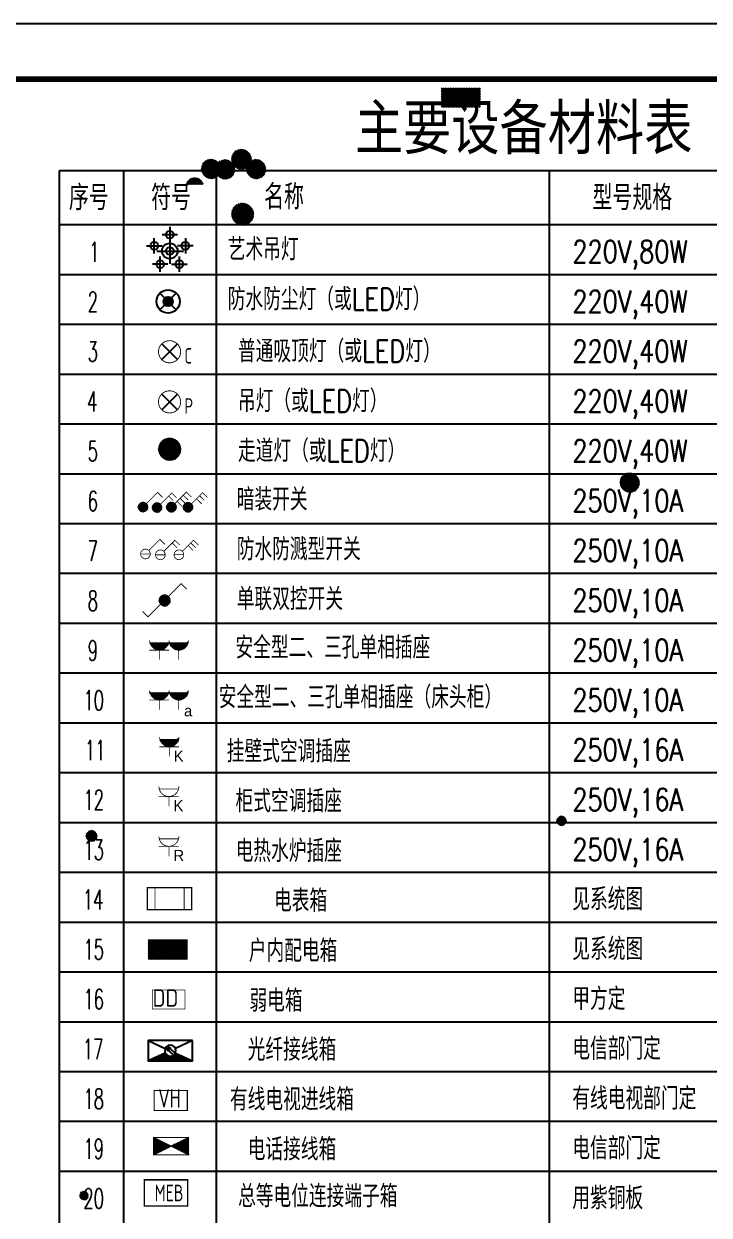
# Model space of a CAD drawing. Extents: x -137808 to 103746506, y -332957 to -111547.
# Drawn here: x -31645 to -19266, y -171388 to -149866 of the extents above; entities that cross this region are included whole.
import ezdxf
from ezdxf.enums import TextEntityAlignment as Align

# ---------------------------------------------------------------- set-up
doc = ezdxf.new("R2010")
doc.units = 0
doc.header["$LTSCALE"] = 25
doc.header["$MEASUREMENT"] = 0
doc.layers.get('0').update_dxf_attribs({"linetype": 'CONTINUOUS'})
for name, color, linetype in [('AXIS', 3, 'CONTINUOUS'), ('EQUIP-照明', 3, 'CONTINUOUS'), ('PUB_TEXT', 3, 'CONTINUOUS'), ('PUB_TITLE', 4, 'CONTINUOUS'), ('电-弱电平面-设备', 3, 'CONTINUOUS'), ('设备-插座', 3, 'CONTINUOUS'), ('设备-照明', 3, 'CONTINUOUS'), ('设备-电视', 3, 'CONTINUOUS'), ('设备-箱柜', 3, 'CONTINUOUS')]:
    doc.layers.add(name, color=color, linetype=linetype)
doc.styles.add('-黑体', font='', dxfattribs={"width": 0.8})
doc.styles.add('_COMPLEX', font='COMPLEX', dxfattribs={"width": 0.6})
doc.styles.add('_HZTXT', font='txt.shx', dxfattribs={"width": 0.8, "bigfont": 'hztxt.shx'})
doc.styles.add('IDQSTYLE', font='txt.shx', dxfattribs={"width": 0.7, "bigfont": 'hztxt.shx'})
doc.styles.get("Standard").update_dxf_attribs({"font": 'GBENOR', "bigfont": 'GBCBIG'})
doc.styles.add('tm', font='TXT', dxfattribs={"width": 0.8, "bigfont": 'HZTXT'})
doc.styles.add('样式 1', font='')
doc.styles.get('-黑体').set_extended_font_data('SimHei')
doc.styles.get('样式 1').set_extended_font_data('LiSu')

# ---------------------------------------------------------------- blocks, each defined once
blk = doc.blocks.new('A$C222C53E7')
at = {"color": 3}
for p, q in [((200, 481), (400, 481)), ((300, 581), (300, 381)), ((300, 562), (300, 106)), ((0, 336), (200, 336)), ((100, 236), (100, 436)), ((601, 336), (401, 336)), ((501, 436), (501, 236)), ((131, 270), (478, 270)), ((176, 0), (177, 200)), ((424, 0), (424, 200)), ((277, 100), (77, 100)), ((324, 100), (524, 100))]:
    blk.add_line(p, q, dxfattribs=at)
for centre, radius in [((300, 481), 50), ((100, 336), 50), ((300, 270), 100), ((300, 270), 50), ((501, 336), 50), ((177, 100), 50), ((424, 100), 50)]:
    blk.add_circle(centre, radius, dxfattribs=at)
blk = doc.blocks.new('HC002019114667')
at = {"color": 0, "const_width": 0.0881}
blk.add_lwpolyline([(-1.84, 2.13), (1.84, 2.13), (1.84, 0), (-1.84, 0)], close=True, dxfattribs=at)
at = {"color": 0, "insert": (1.1, 2.23), "char_height": 1.981, "width": 7.4273, "attachment_point": 3, "rotation": 359.9994}
blk.add_mtext('DD', dxfattribs=at)
at = {"color": 0, "width": 0.7}
blk.add_attdef('PSFHATT', (1.89, -3.04), '', height=0.011, dxfattribs=at)
blk = doc.blocks.new('HC000132')
at = {"color": 0, "linetype": 'Continuous'}
for p, q in [((-4.91, 4.35), (-4.89, 4.38)), ((-4.85, 4.13), (-4.6, 4.38)), ((-4.76, 3.94), (-4.32, 4.38)), ((-4.66, 3.75), (-4.04, 4.38)), ((-4.55, 3.58), (-3.75, 4.38)), ((-4.43, 3.41), (-3.47, 4.38)), ((-4.3, 3.27), (-3.19, 4.38)), ((-4.16, 3.13), (-2.91, 4.38)), ((-4, 3), (-2.62, 4.38)), ((-3.83, 2.88), (-2.34, 4.38)), ((-3.65, 2.78), (-2.06, 4.38)), ((-3.46, 2.69), (-1.77, 4.38)), ((-3.25, 2.62), (-1.49, 4.38)), ((-3.03, 2.56), (-1.21, 4.38)), ((-2.79, 2.52), (-0.93, 4.38)), ((-2.52, 2.5), (-0.64, 4.38)), ((-2.22, 2.52), (-0.36, 4.38)), ((-1.87, 2.58), (-0.08, 4.37)), ((-1.43, 2.74), (-0.24, 3.93)), ((0.11, 4.28), (0.2, 4.38)), ((0.18, 4.07), (0.48, 4.38)), ((0.27, 3.88), (0.76, 4.38)), ((0.37, 3.7), (1.05, 4.38)), ((0.48, 3.53), (1.33, 4.38)), ((0.61, 3.37), (1.61, 4.38)), ((0.74, 3.22), (1.9, 4.38)), ((0.89, 3.09), (2.18, 4.38)), ((1.05, 2.96), (2.46, 4.38)), ((1.22, 2.85), (2.74, 4.38)), ((1.4, 2.75), (3.03, 4.38)), ((1.6, 2.67), (3.31, 4.38)), ((1.81, 2.6), (3.59, 4.38)), ((2.04, 2.54), (3.88, 4.38)), ((2.29, 2.51), (4.16, 4.38)), ((2.57, 2.5), (4.44, 4.38)), ((2.88, 2.53), (4.97, 4.62)), ((3.24, 2.61), (4.89, 4.26)), ((3.75, 2.83), (4.67, 3.75))]:
    blk.add_line(p, q, dxfattribs=at)
at = {"color": 0, "linetype": 'Continuous', "const_width": 0.2}
for points in [[(-5, 5, 0.198912), (-4.27, 3.23, 0.198912), (-2.5, 2.5, 0.198912), (-0.73, 3.23, 0.198912), (0, 5)], [(0, 5, 0.198912), (0.73, 3.23, 0.198912), (2.5, 2.5, 0.198912), (4.27, 3.23, 0.198912), (5, 5)]]:
    blk.add_lwpolyline(points, format="xyb", dxfattribs=at)
for points in [[(-4.92, 4.38), (-0.08, 4.38)], [(0.08, 4.38), (4.92, 4.38)], [(-5.05, 2.48), (-0.02, 2.48)], [(-2.5, 2.5), (-2.5, 0)], [(2.5, 2.5), (2.5, 0)]]:
    blk.add_lwpolyline(points, dxfattribs=at)
at = {"color": 0, "style": 'IDQSTYLE', "width": 0.7}
blk.add_attdef('PSFHATT', (7, 0), '', height=2.5, dxfattribs=at)
blk = doc.blocks.new('*X')
at = {"color": 0, "linetype": 'Continuous'}
for p, q in [((192.59, 446.72), (193.93, 448.06)), ((192.59, 446.72), (193.87, 448.01)), ((192.65, 447.21), (193.44, 448)), ((192.65, 446.36), (194.23, 447.94)), ((192.67, 446.38), (194.27, 447.98)), ((192.69, 447.24), (193.35, 447.91)), ((192.79, 446.07), (194.52, 447.8)), ((192.81, 446.1), (194.55, 447.84)), ((192.98, 445.84), (194.75, 447.61)), ((193.01, 445.87), (194.78, 447.64)), ((193.23, 445.66), (194.93, 447.37)), ((193.27, 445.7), (194.95, 447.39)), ((193.53, 445.54), (195.05, 447.06)), ((193.58, 445.59), (195.06, 447.07)), ((193.92, 445.51), (195.08, 446.67)), ((193.98, 445.57), (195.08, 446.67)), ((194.61, 445.77), (194.82, 445.99)), ((163.77, 434.88), (163.89, 435)), ((163.77, 434.45), (164.18, 434.86)), ((163.77, 434.03), (164.46, 434.72)), ((163.77, 433.6), (164.74, 434.57)), ((163.77, 433.18), (165.02, 434.43)), ((163.77, 432.76), (165.31, 434.29)), ((163.77, 432.33), (165.59, 434.15)), ((163.77, 431.91), (165.87, 434.01)), ((163.77, 431.48), (166.16, 433.87)), ((163.77, 431.06), (166.44, 433.73)), ((163.77, 430.63), (166.72, 433.58)), ((163.77, 430.21), (167, 433.44)), ((164.32, 430.33), (167.29, 433.3)), ((165.17, 430.76), (167.57, 433.16)), ((169.27, 432.31), (170.26, 433.3)), ((169.55, 432.17), (171.11, 433.73)), ((169.83, 432.03), (171.96, 434.15)), ((170.12, 431.89), (172.8, 434.58)), ((170.4, 431.75), (173.65, 435)), ((170.68, 431.6), (173.77, 434.69)), ((170.96, 431.46), (173.77, 434.27)), ((171.25, 431.32), (173.77, 433.85)), ((171.53, 431.18), (173.77, 433.42)), ((166.02, 431.18), (167.85, 433.02)), ((166.86, 431.61), (168.14, 432.88)), ((167.71, 432.03), (168.42, 432.74)), ((168.56, 432.45), (168.7, 432.59)), ((168.98, 432.45), (169.41, 432.88)), ((171.81, 431.04), (173.77, 433)), ((172.1, 430.9), (173.77, 432.57)), ((172.38, 430.76), (173.77, 432.15)), ((172.66, 430.61), (173.77, 431.72)), ((172.94, 430.47), (173.77, 431.3)), ((173.23, 430.33), (173.77, 430.88)), ((173.51, 430.19), (173.77, 430.45)), ((232.27, 320.09), (237.18, 325)), ((232.27, 320.51), (236.75, 325)), ((232.27, 320.94), (236.33, 325)), ((232.27, 321.36), (235.9, 325)), ((232.27, 321.79), (235.48, 325)), ((232.27, 322.21), (235.06, 325)), ((232.27, 322.63), (234.63, 325)), ((232.27, 323.06), (234.21, 325)), ((232.27, 323.48), (233.78, 325)), ((232.27, 323.91), (233.36, 325)), ((232.27, 324.33), (232.93, 325)), ((232.27, 324.76), (232.51, 325)), ((232.6, 320), (237.6, 325)), ((233.02, 320), (238.02, 325)), ((233.45, 320), (238.45, 325)), ((233.87, 320), (238.87, 325)), ((234.3, 320), (239.3, 325)), ((234.72, 320), (239.72, 325)), ((235.15, 320), (240.15, 325)), ((235.57, 320), (240.57, 325)), ((235.99, 320), (240.99, 325)), ((236.42, 320), (241.42, 325)), ((236.84, 320), (241.84, 325)), ((237.27, 320), (242.27, 325)), ((237.69, 320), (242.27, 324.57)), ((238.12, 320), (242.27, 324.15)), ((238.54, 320), (242.27, 323.72)), ((238.96, 320), (242.27, 323.3)), ((239.39, 320), (242.27, 322.88)), ((239.81, 320), (242.27, 322.45)), ((240.24, 320), (242.27, 322.03)), ((240.66, 320), (242.27, 321.6)), ((241.09, 320), (242.27, 321.18)), ((241.51, 320), (242.27, 320.75)), ((241.93, 320), (242.27, 320.33)), ((278.36, 223.2), (280.79, 225.63)), ((278.36, 222.93), (281.06, 225.62)), ((278.39, 223.51), (280.47, 225.6)), ((278.4, 222.68), (281.31, 225.59)), ((278.45, 222.45), (279.79, 223.79)), ((278.47, 223.88), (280.11, 225.52)), ((278.52, 222.24), (279.62, 223.34)), ((278.69, 224.39), (279.6, 225.29)), ((279.61, 223.04), (280.95, 224.38)), ((279.62, 223.34), (280.65, 224.37)), ((279.65, 222.8), (281.19, 224.34)), ((279.73, 222.59), (281.39, 224.26)), ((279.79, 223.79), (280.2, 224.2)), ((279.83, 222.42), (281.57, 224.16)), ((279.94, 223.09), (280.9, 224.05)), ((279.96, 222.26), (281.73, 224.03)), ((279.99, 222.85), (281.14, 224)), ((279.99, 223.42), (280.57, 224)), ((280.07, 222.66), (281.33, 223.91)), ((280.11, 222.13), (281.86, 223.88)), ((280.2, 224.2), (281.54, 225.54)), ((280.2, 222.5), (281.49, 223.79)), ((280.29, 222.02), (281.97, 223.7)), ((280.35, 222.37), (281.62, 223.64)), ((280.36, 220.68), (283.31, 223.63)), ((280.49, 221.94), (282.05, 223.5)), ((280.54, 222.27), (281.71, 223.45)), ((280.61, 220.65), (283.34, 223.38)), ((280.65, 224.37), (281.75, 225.47)), ((280.95, 224.38), (281.95, 225.38)), ((281.19, 224.34), (282.13, 225.28)), ((281.39, 224.26), (282.3, 225.17)), ((281.57, 224.16), (282.46, 225.05)), ((281.73, 224.03), (282.61, 224.91)), ((281.86, 223.88), (282.75, 224.77)), ((281.97, 223.7), (282.87, 224.61)), ((281.98, 222.58), (283.25, 223.85)), ((282.05, 223.5), (282.99, 224.44)), ((282.1, 223.27), (283.09, 224.26)), ((282.1, 222.98), (283.18, 224.06)), ((278.61, 222.04), (279.61, 223.04)), ((278.71, 221.86), (279.65, 222.8)), ((278.82, 221.68), (279.73, 222.59)), ((278.94, 221.52), (279.83, 222.42)), ((279.08, 221.38), (279.96, 222.26)), ((279.22, 221.24), (280.11, 222.13)), ((279.38, 221.11), (280.29, 222.02)), ((279.55, 221), (280.49, 221.94)), ((279.73, 220.9), (280.72, 221.89)), ((279.93, 220.81), (281.01, 221.89)), ((280.14, 220.74), (281.41, 222.01)), ((280.72, 221.89), (282.1, 223.27)), ((280.77, 222.22), (281.77, 223.22)), ((280.88, 220.63), (283.36, 223.11)), ((281.01, 221.89), (282.1, 222.98)), ((281.08, 222.24), (281.74, 222.91)), ((281.18, 220.65), (283.33, 222.81)), ((281.41, 222.01), (281.98, 222.58)), ((281.54, 220.73), (283.26, 222.45)), ((282.01, 220.91), (283.07, 221.98)), ((159.6, 156.77), (159.62, 156.79)), ((159.66, 156.55), (159.91, 156.79)), ((159.75, 156.35), (160.19, 156.79)), ((159.84, 156.17), (160.47, 156.79)), ((159.95, 155.99), (160.75, 156.79)), ((160.08, 155.83), (161.04, 156.79)), ((160.21, 155.68), (161.32, 156.79)), ((160.35, 155.55), (161.6, 156.79)), ((160.51, 155.42), (161.89, 156.79)), ((160.68, 155.3), (162.17, 156.79)), ((160.86, 155.2), (162.45, 156.79)), ((161.05, 155.11), (162.73, 156.79)), ((161.26, 155.03), (163.02, 156.79)), ((161.48, 154.98), (163.3, 156.79)), ((161.72, 154.93), (163.58, 156.79)), ((161.99, 154.92), (163.87, 156.79)), ((162.29, 154.93), (164.49, 157.14)), ((162.63, 155), (164.43, 156.79)), ((163.08, 155.16), (164.27, 156.35)), ((262, 135.85), (263.24, 137.09)), ((262, 135.85), (263.24, 137.09)), ((262, 135.85), (263.24, 137.09)), ((262, 135.85), (263.24, 137.09)), ((262.02, 135.59), (263.5, 137.07)), ((262.02, 135.59), (263.5, 137.07)), ((262.02, 135.59), (263.5, 137.07)), ((262.02, 135.59), (263.5, 137.07)), ((262.05, 136.18), (262.91, 137.04)), ((262.05, 136.18), (262.91, 137.04)), ((262.05, 136.18), (262.91, 137.04)), ((262.05, 136.18), (262.91, 137.04)), ((262.09, 135.37), (263.71, 137)), ((262.09, 135.37), (263.71, 137)), ((262.09, 135.37), (263.71, 137)), ((262.09, 135.37), (263.71, 137)), ((262.18, 135.19), (263.9, 136.91)), ((262.18, 135.19), (263.9, 136.91)), ((262.18, 135.19), (263.9, 136.91)), ((262.18, 135.19), (263.9, 136.91)), ((262.3, 135.02), (264.07, 136.79)), ((262.3, 135.02), (264.07, 136.79)), ((262.3, 135.02), (264.07, 136.79)), ((262.3, 135.02), (264.07, 136.79)), ((262.44, 134.88), (264.21, 136.64)), ((262.44, 134.88), (264.21, 136.64)), ((262.44, 134.88), (264.21, 136.64)), ((262.44, 134.88), (264.21, 136.64)), ((262.61, 134.77), (264.32, 136.48)), ((262.61, 134.77), (264.32, 136.48)), ((262.61, 134.77), (264.32, 136.48)), ((262.61, 134.77), (264.32, 136.48)), ((262.8, 134.67), (264.42, 136.29)), ((262.8, 134.67), (264.42, 136.29)), ((262.8, 134.67), (264.42, 136.29)), ((262.8, 134.67), (264.42, 136.29)), ((263.02, 134.61), (264.48, 136.07)), ((263.02, 134.61), (264.48, 136.07)), ((263.02, 134.61), (264.48, 136.07)), ((263.02, 134.61), (264.48, 136.07)), ((263.28, 134.59), (264.5, 135.8)), ((263.28, 134.59), (264.5, 135.8)), ((263.28, 134.59), (264.5, 135.8)), ((263.28, 134.59), (264.5, 135.8)), ((263.62, 134.65), (264.44, 135.46)), ((263.62, 134.65), (264.44, 135.46)), ((263.62, 134.65), (264.44, 135.46)), ((263.62, 134.65), (264.44, 135.46))]:
    blk.add_line(p, q, dxfattribs=at)
blk = doc.blocks.new('HC000799')
at = {"color": 0, "linetype": 'Continuous', "const_width": 0.2}
for points in [[(0.88, 2.13), (3.75, 5), (5, 3.75)], [(-0.88, 0.37), (-3.75, -2.5), (-5, -1.25)]]:
    blk.add_lwpolyline(points, dxfattribs=at)
blk.add_lwpolyline([(0.88, 0.37, 0.198912), (1.25, 1.25, 0.198912), (0.88, 2.13, 0.198912), (0, 2.5, 0.198912), (-0.88, 2.13, 0.198912), (-1.25, 1.25, 0.198912), (-0.88, 0.37, 0.198912), (0, 0, 0.198912)], format="xyb", close=True, dxfattribs=at)
at = {"color": 0, "linetype": 'Continuous'}
blk.add_blockref('*X', (-263.19, -134.66), dxfattribs=at)
at = {"color": 0, "style": 'IDQSTYLE', "width": 0.7}
blk.add_attdef('PSFHATT', (7, -2.5), '', height=2.5, dxfattribs=at)
blk = doc.blocks.new('HC000057')
at = {"color": 0, "linetype": 'Continuous', "const_width": 0.2}
blk.add_lwpolyline([(1.77, -1.77, 0.198912), (2.5, 0, 0.198912), (1.77, 1.77, 0.198912), (0, 2.5, 0.198912), (-1.77, 1.77, 0.198912), (-2.5, 0, 0.198912), (-1.77, -1.77, 0.198912), (0, -2.5, 0.198912)], format="xyb", close=True, dxfattribs=at)
at = {"color": 0, "linetype": 'Continuous'}
for start, end in [(135, 180), (180, 225), (90, 135), (45, 90), (0, 45), (315, 0), (225, 270), (270, 315)]:
    blk.add_arc((0, 0), 1.25, start, end, dxfattribs=at)
blk.add_blockref('*X', (-280.86, -223.13), dxfattribs=at)
at = {"color": 0, "style": 'IDQSTYLE', "width": 0.7}
blk.add_attdef('PSFHATT', (4.5, -2.5), '', height=2.5, dxfattribs=at)
blk = doc.blocks.new('HC000001')
at = {"color": 0, "linetype": 'Continuous'}
for p, q in [((1.77, 1.77), (-1.77, -1.77)), ((-1.77, 1.77), (1.77, -1.77))]:
    blk.add_line(p, q, dxfattribs=at)
at = {"color": 0, "linetype": 'Continuous', "const_width": 0.2}
blk.add_lwpolyline([(1.77, -1.77, 0.198912), (2.5, 0, 0.198912), (1.77, 1.77, 0.198912), (0, 2.5, 0.198912), (-1.77, 1.77, 0.198912), (-2.5, 0, 0.198912), (-1.77, -1.77, 0.198912), (0, -2.5, 0.198912)], format="xyb", close=True, dxfattribs=at)
at = {"color": 0, "style": 'IDQSTYLE', "width": 0.7}
for tag, p in [('PSFHATT', (-5.49, 3.24)), ('C', (3.36, -2.66))]:
    blk.add_attdef(tag, p, '', height=2.5, dxfattribs=at)
blk = doc.blocks.new('HC000441')
at = {"color": 0, "linetype": 'Continuous', "const_width": 0.3}
blk.add_lwpolyline([(5, 2.5), (-5, 2.5), (-5, -2.5), (5, -2.5)], close=True, dxfattribs=at)
at = {"color": 0, "linetype": 'Continuous', "const_width": 0.2}
for points in [[(-3.3, 2.5), (-3.3, -2.51)], [(3.3, 2.5), (3.3, -2.51)]]:
    blk.add_lwpolyline(points, dxfattribs=at)
at = {"color": 0, "style": 'IDQSTYLE', "width": 0.7}
blk.add_attdef('PSFHATT', (7, -2.51), '', height=2.5, dxfattribs=at)
blk = doc.blocks.new('GERGHTG')
at = {"color": 3, "linetype": 'Continuous', "const_width": 18}
blk.add_lwpolyline([(254959, -88390, 0.198912), (255025, -88550, 0.198912), (255184, -88615, 0.198912), (255343, -88550, 0.198912), (255409, -88390)], format="xyb", dxfattribs=at)
for points in [[(254966, -88447), (255402, -88447)], [(254954, -88618), (255407, -88618)], [(255184, -88615), (255184, -88840)]]:
    blk.add_lwpolyline(points, dxfattribs=at)
blk = doc.blocks.new('HC001116')
at = {"color": 0, "linetype": 'Continuous', "const_width": 0.2}
blk.add_lwpolyline([(-3.12, 1.88), (3.12, 1.88), (3.12, -1.88), (-3.12, -1.88)], close=True, dxfattribs=at)
at = {"color": 0, "style": 'IDQSTYLE', "width": 0.7}
for tag, p in [('VH', (-1.62, -1.19)), ('PSFHATT', (5.12, -1.88))]:
    blk.add_attdef(tag, p, '', height=2.37, dxfattribs=at)
blk = doc.blocks.new('qw')
h = blk.add_hatch()
h.set_pattern_fill('ANSI31', color=256, scale=200, angle=180, style=0)
h.set_pattern_definition([(225, (658306.578, 30539.92), (17.6776695, -17.6776695), [])])
h.paths.add_polyline_path([(697042, 113441, -0.641902), (697242, 113441), (697577, 113594), (696707, 113594)])
for p, q in [((697042, 113441), (696707, 113594)), ((697242, 113441), (697577, 113594)), ((696707, 113196), (697042, 113349)), ((697194, 113465, -2), (697056, 113344, -2)), ((697056, 113344, -2), (697101, 113400, -2)), ((697056, 113344, -2), (697117, 113381, -2)), ((697228, 113434, -2), (697090, 113313, -2)), ((697090, 113313, -2), (697135, 113369, -2)), ((697090, 113313, -2), (697151, 113350, -2)), ((697117, 113381, -2), (697101, 113400, -2)), ((697151, 113350, -2), (697135, 113369, -2)), ((697577, 113196), (697242, 113349))]:
    blk.add_line(p, q)
blk.add_lwpolyline([(697577, 113196), (696707, 113196), (696707, 113594), (697577, 113594)], close=True)
blk.add_circle((697142, 113395), 110)
blk = doc.blocks.new('HC000949')
at = {"color": 0, "linetype": 'Continuous', "const_width": 0.2}
blk.add_lwpolyline([(-2.9, 1.45), (3.35, 1.45), (3.35, -1.67), (-2.9, -1.67)], close=True, dxfattribs=at)
for points in [[(-2.9, 1.45), (0.22, -0.11), (-2.9, -1.67)], [(0.22, -0.11), (3.35, 1.45)], [(3.35, -1.67), (0.22, -0.11)]]:
    blk.add_lwpolyline(points, dxfattribs=at)
at = {"color": 0, "linetype": 'Continuous', "xscale": 0.625, "yscale": 0.625, "zscale": 0.625}
blk.add_blockref('*X', (-105.26, -270.46), dxfattribs=at)
blk.add_blockref('*X', (-105.26, -270.46), dxfattribs=at)
at = {"color": 0, "style": 'IDQSTYLE', "width": 0.7}
blk.add_attdef('PSFHATT', (5.35, -1.67), '', height=2.5, dxfattribs=at)
blk = doc.blocks.new('HC000134')
at = {"color": 0, "linetype": 'Continuous', "const_width": 0.2}
blk.add_lwpolyline([(-2.5, 5, 0.198912), (-1.77, 3.23, 0.198912), (0, 2.5, 0.198912), (1.77, 3.23, 0.198912), (2.5, 5)], format="xyb", dxfattribs=at)
for points in [[(-2.42, 4.38), (2.42, 4.38)], [(-2.55, 2.48), (2.48, 2.48)], [(0, 2.5), (0, 0)]]:
    blk.add_lwpolyline(points, dxfattribs=at)
at = {"color": 0, "linetype": 'Continuous'}
blk.add_blockref('*X', (-162.01, -152.42), dxfattribs=at)
at = {"color": 0, "style": 'IDQSTYLE', "width": 0.7}
blk.add_attdef('PSFHATT', (4.5, 0), '', height=2.5, dxfattribs=at)
blk = doc.blocks.new('HC000429')
at = {"color": 0, "linetype": 'Continuous', "const_width": 0.3}
blk.add_lwpolyline([(5, 2.5), (-5, 2.5), (-5, -2.5), (5, -2.5)], close=True, dxfattribs=at)
at = {"color": 0, "linetype": 'Continuous'}
blk.add_blockref('*X', (-237.27, -322.5), dxfattribs=at)
at = {"color": 0, "style": 'IDQSTYLE', "width": 0.7}
blk.add_attdef('PSFHATT', (7, -2.5), '', height=2.5, dxfattribs=at)
blk = doc.blocks.new('HC000108')
at = {"color": 0, "linetype": 'Continuous', "const_width": 0.2}
for points in [[(0.88, 2.13), (3.75, 5), (5, 3.75)], [(3.05, 4.29), (4.35, 3.04)], [(-1.25, 1.25), (1.15, 1.25)]]:
    blk.add_lwpolyline(points, dxfattribs=at)
blk.add_lwpolyline([(0.88, 0.37, 0.198912), (1.25, 1.25, 0.198912), (0.88, 2.13, 0.198912), (0, 2.5, 0.198912), (-0.88, 2.13, 0.198912), (-1.25, 1.25, 0.198912), (-0.88, 0.37, 0.198912), (0, 0, 0.198912)], format="xyb", close=True, dxfattribs=at)
at = {"color": 0, "style": 'IDQSTYLE', "width": 0.7}
blk.add_attdef('PSFHATT', (7, 0), '', height=2.5, dxfattribs=at)
blk = doc.blocks.new('HC000096')
at = {"color": 0, "linetype": 'Continuous', "const_width": 0.2}
for points in [[(0.88, 2.13), (3.75, 5), (5, 3.75)], [(-1.25, 1.25), (1.15, 1.25)]]:
    blk.add_lwpolyline(points, dxfattribs=at)
blk.add_lwpolyline([(0, 0, 0.198912), (0.88, 0.37, 0.198912), (1.25, 1.25, 0.198912), (0.88, 2.13, 0.198912), (0, 2.5, 0.198912), (-0.88, 2.13, 0.198912), (-1.25, 1.25, 0.198912), (-0.88, 0.37, 0.198912)], format="xyb", close=True, dxfattribs=at)
at = {"color": 0, "style": 'IDQSTYLE', "width": 0.7}
blk.add_attdef('PSFHATT', (7, 0), '', height=2.5, dxfattribs=at)
blk = doc.blocks.new('HC000111')
at = {"color": 0, "linetype": 'Continuous', "const_width": 0.2}
for points in [[(0.88, 2.13), (3.75, 5), (5, 3.75)], [(2.22, 3.39), (3.51, 2.13)], [(2.9, 4.28), (4.19, 3.02)]]:
    blk.add_lwpolyline(points, dxfattribs=at)
blk.add_lwpolyline([(0.88, 0.37, 0.198912), (1.25, 1.25, 0.198912), (0.88, 2.13, 0.198912), (0, 2.5, 0.198912), (-0.88, 2.13, 0.198912), (-1.25, 1.25, 0.198912), (-0.88, 0.37, 0.198912), (0, 0, 0.198912)], format="xyb", close=True, dxfattribs=at)
at = {"color": 0, "linetype": 'Continuous'}
blk.add_blockref('*X', (-263.25, -134.59), dxfattribs=at)
at = {"color": 0, "style": 'IDQSTYLE', "width": 0.7}
blk.add_attdef('PSFHATT', (7, 0), '', height=2.5, dxfattribs=at)
blk = doc.blocks.new('HC000107')
at = {"color": 0, "linetype": 'Continuous', "const_width": 0.2}
for points in [[(0.88, 2.13), (3.75, 5), (5, 3.75)], [(2.9, 4.28), (4.19, 3.02)]]:
    blk.add_lwpolyline(points, dxfattribs=at)
blk.add_lwpolyline([(0.88, 0.37, 0.198912), (1.25, 1.25, 0.198912), (0.88, 2.13, 0.198912), (0, 2.5, 0.198912), (-0.88, 2.13, 0.198912), (-1.25, 1.25, 0.198912), (-0.88, 0.37, 0.198912), (0, 0, 0.198912)], format="xyb", close=True, dxfattribs=at)
at = {"color": 0, "linetype": 'Continuous'}
blk.add_blockref('*X', (-263.25, -134.59), dxfattribs=at)
at = {"color": 0, "style": 'IDQSTYLE', "width": 0.7}
blk.add_attdef('PSFHATT', (7, 0), '', height=2.5, dxfattribs=at)
blk = doc.blocks.new('$equip$00001149')
for p, q in [((-0.354, 0.354), (0.354, -0.354)), ((0.354, 0.354), (-0.354, -0.354))]:
    blk.add_line(p, q)
for radius in [0.5, 0.2]:
    blk.add_circle((0, 0), radius)
for points in [[(-0.173, 0.1), (0.173, 0.1), (-0.2, 0), (0.2, 0)], [(-0.173, -0.1), (0.173, -0.1), (-0.2, 0), (0.2, 0)], [(-0.1, 0.173), (0.1, 0.173), (-0.173, 0.1), (0.173, 0.1)], [(0, 0.2), (0, 0.2), (-0.1, 0.173), (0.1, 0.173)], [(-0.1, -0.173), (0.1, -0.173), (-0.173, -0.1), (0.173, -0.1)], [(0, -0.2), (0, -0.2), (-0.1, -0.173), (0.1, -0.173)]]:
    blk.add_solid(points)
at = {"flags": 9}
blk.add_attdef('A', (0, 0), '', height=0.00002, dxfattribs=at)
blk = doc.blocks.new('gdh')
at = {"color": 3, "const_width": 20}
blk.add_lwpolyline([(-4332, 262723), (-4213, 262602)], dxfattribs=at)
at = {"layer": '设备-照明', "xscale": 100, "yscale": 100, "zscale": 100}
blk.add_blockref('HC000111', (-4473, 262457), dxfattribs=at)
blk = doc.blocks.new('HC000097')
at = {"color": 0, "linetype": 'Continuous', "const_width": 0.2}
blk.add_lwpolyline([(0.88, 2.13), (3.75, 5), (5, 3.75)], dxfattribs=at)
blk.add_lwpolyline([(0.88, 0.37, 0.198912), (1.25, 1.25, 0.198912), (0.88, 2.13, 0.198912), (0, 2.5, 0.198912), (-0.88, 2.13, 0.198912), (-1.25, 1.25, 0.198912), (-0.88, 0.37, 0.198912), (0, 0, 0.198912)], format="xyb", close=True, dxfattribs=at)
at = {"color": 0, "linetype": 'Continuous'}
blk.add_blockref('*X', (-263.25, -134.59), dxfattribs=at)
at = {"color": 0, "style": 'IDQSTYLE', "width": 0.7}
blk.add_attdef('PSFHATT', (7, 0), '', height=2.5, dxfattribs=at)
blk = doc.blocks.new('HC000112')
at = {"color": 0, "linetype": 'Continuous', "const_width": 0.2}
for points in [[(0.88, 2.13), (3.75, 5), (5, 3.75)], [(2.38, 3.63), (3.67, 2.37)], [(3.05, 4.29), (4.35, 3.04)], [(-1.25, 1.25), (1.15, 1.25)]]:
    blk.add_lwpolyline(points, dxfattribs=at)
blk.add_lwpolyline([(0, 0, 0.198912), (0.88, 0.37, 0.198912), (1.25, 1.25, 0.198912), (0.88, 2.13, 0.198912), (0, 2.5, 0.198912), (-0.88, 2.13, 0.198912), (-1.25, 1.25, 0.198912), (-0.88, 0.37, 0.198912)], format="xyb", close=True, dxfattribs=at)
at = {"color": 0, "style": 'IDQSTYLE', "width": 0.7}
blk.add_attdef('PSFHATT', (7, 0), '', height=2.5, dxfattribs=at)

msp = doc.modelspace()

# ---------------------------------------------------------------- linework, layer by layer
at = {"layer": 'PUB_TEXT', "color": 0}
for p, q in [((-31003, -179593), (-31003, -152514)), ((-31003, -152514), (-14070, -152514)), ((-29836, -179593), (-29836, -152514)), ((-28168, -179593), (-28168, -152514)), ((-22152, -179593), (-22152, -152514)), ((-31003, -153493), (-14070, -153493)), ((-31003, -154393), (-14070, -154393)), ((-31003, -155293), (-14070, -155293)), ((-31003, -156193), (-14070, -156193)), ((-31003, -157093), (-14070, -157093)), ((-31003, -157993), (-14070, -157993)), ((-31003, -158893), (-14070, -158893)), ((-31003, -159793), (-14070, -159793)), ((-31003, -160693), (-14070, -160693)), ((-31003, -161593), (-14070, -161593)), ((-31003, -162493), (-14070, -162493)), ((-31003, -163393), (-14070, -163393)), ((-31003, -164293), (-14070, -164293)), ((-31003, -165193), (-14070, -165193)), ((-31003, -166093), (-14070, -166093)), ((-31003, -166993), (-14070, -166993)), ((-31003, -167893), (-14070, -167893)), ((-31003, -168793), (-14070, -168793)), ((-31003, -169693), (-14070, -169693)), ((-31003, -170593), (-14070, -170593))]:
    msp.add_line(p, q, dxfattribs=at)
at = {"layer": 'PUB_TITLE'}
msp.add_lwpolyline([(-66646, -191866), (-7246, -191866), (-7246, -149866), (-66646, -149866)], close=True, dxfattribs=at)
msp.add_lwpolyline([(-66646, -191866), (-7246, -191866), (-7246, -149866), (-66646, -149866)], close=True, dxfattribs=at)
at = {"layer": 'PUB_TITLE', "const_width": 100}
msp.add_lwpolyline([(-64146, -190866), (-8246, -190866), (-8246, -150866), (-64146, -150866)], close=True, dxfattribs=at)
msp.add_lwpolyline([(-64146, -190866), (-8246, -190866), (-8246, -150866), (-64146, -150866)], close=True, dxfattribs=at)

# ---------------------------------------------------------------- block references
for name, p, xscale, yscale, zscale in [('gdh', (-25758, -347655), 0.72, 0.72, 0.72), ('GERGHTG', (-233172, -92932), 0.8, 0.8, 0.8), ('GERGHTG', (-233172, -93832), 0.8, 0.8, 0.8)]:
    msp.add_blockref(name, p, dxfattribs=dict(xscale=xscale, yscale=yscale, zscale=zscale))
at = {"color": 251, "xscale": 1.4, "yscale": 1.4, "zscale": 1.4}
msp.add_blockref('A$C222C53E7', (-29429, -154348), dxfattribs=at)
at = {"layer": 'AXIS', "xscale": -0.9216000001877546, "yscale": 0.9216000000201165, "zscale": 0.9216000000000002, "rotation": 179.9999999999998}
msp.add_blockref('qw', (-671485, -63912), dxfattribs=at)
at = {"layer": 'EQUIP-照明', "xscale": 420, "yscale": 420, "zscale": 420}
msp.add_blockref('$equip$00001149', (-29040, -154882), dxfattribs=at)
at = {"layer": '电-弱电平面-设备', "xscale": 100.8, "yscale": 100.8, "zscale": 100.8, "rotation": 180}
msp.add_blockref('HC000949', (-28962, -170153), dxfattribs=at)
at = {"layer": '设备-插座', "xscale": 70, "yscale": 70, "zscale": 70}
for name, p in [('HC000134', (-29017, -163101)), ('HC000132', (-29022, -161354)), ('HC000132', (-29022, -162254))]:
    msp.add_blockref(name, p, dxfattribs=at)
at = {"layer": '设备-照明'}
for name, p, xscale, yscale, zscale in [('HC000799', (-29103, -160380), 80, 80, 80), ('HC000097', (-29491, -158682), 70, 70, 70), ('HC000107', (-29238, -158691), 70, 70, 70), ('HC000111', (-28679, -158686), 70, 70, 70), ('HC000057', (-29010, -157551), 80, 80, 80), ('HC000096', (-29449, -159531), 70, 70, 70), ('HC000108', (-29179, -159546), 70, 70, 70), ('HC000112', (-28844, -159545), 70, 70, 70)]:
    msp.add_blockref(name, p, dxfattribs=dict(at, xscale=xscale, yscale=yscale, zscale=zscale))
ref = msp.add_blockref('HC000001', (-29013, -155790), dxfattribs=dict(at, xscale=80, yscale=80, zscale=80))
ref.add_attrib('C', 'C', (-28745, -156003), dxfattribs={"layer": '0', "color": 0, "height": 280, "width": 0.8})
ref = msp.add_blockref('HC000001', (-29013, -156696), dxfattribs=dict(at, xscale=80, yscale=80, zscale=80))
ref.add_attrib('C', 'P', (-28745, -156909), dxfattribs={"layer": '0', "color": 0, "height": 280, "width": 0.8})
at = {"layer": '设备-电视'}
ref = msp.add_blockref('HC001116', (-28992, -169318), dxfattribs=dict(at, xscale=96, yscale=96, zscale=96))
ref.add_attrib('VH', 'VH', (-29216, -169446), dxfattribs={"layer": '0', "color": 0, "height": 336, "width": 0.8})
ref = msp.add_blockref('HC001116', (-29078, -170987), dxfattribs=dict(at, xscale=126, yscale=126, zscale=126))
ref.add_attrib('VH', 'MEB', (-29282, -171137), dxfattribs={"layer": '0', "color": 0, "height": 300, "width": 0.8})
at = {"layer": '设备-箱柜'}
for name, p, xscale, yscale, zscale in [('HC000429', (-29044, -166590), 70, 70, 70), ('HC000441', (-29012, -165671), 80, 80, 80), ('HC002019114667', (-29030, -167663), 160, 160, 160)]:
    msp.add_blockref(name, p, dxfattribs=dict(at, xscale=xscale, yscale=yscale, zscale=zscale))

# ---------------------------------------------------------------- texts
at = {"char_height": 200, "width": 0.836, "attachment_point": 1, "style": '样式 1'}
for s, insert in [('{\\fLiSu|b0|i0|c134|p0;a\\P}', (-28751, -162177)), ('K', (-28938, -162995)), ('K', (-28943, -163890)), ('R', (-28943, -164790))]:
    msp.add_mtext(s, dxfattribs=dict(at, insert=insert))
at = {"layer": 'PUB_TEXT', "color": 0}
for s, height, style, width, p in [('主要设备材料表', 798, '-黑体', 0.8, (-25665, -152134)), ('序号', 450, '_HZTXT', 0.8, (-30831, -153232)), ('符号', 450, '_HZTXT', 0.8, (-29345, -153232)), ('名称', 450, '_HZTXT', 0.8, (-27305, -153218)), ('型号规格', 450, '_HZTXT', 0.8, (-21373, -153232)), ('1', 360, '_COMPLEX', 0.6, (-30466, -154168)), ('艺术吊灯', 400, 'tm', 0.8, (-27963, -154140)), ('220V,80W', 400, 'tm', 0.8, (-21738, -154181)), ('2', 360, '_COMPLEX', 0.6, (-30492, -155068)), ('防水防尘灯（或LED灯）', 400, 'tm', 0.8, (-27963, -155040)), ('220V,40W', 400, 'tm', 0.8, (-21738, -155081)), ('3', 360, '_COMPLEX', 0.6, (-30492, -155968)), ('普通吸顶灯（或LED灯）', 400, 'tm', 0.8, (-27777, -155981)), ('220V,40W', 400, 'tm', 0.8, (-21738, -155981)), ('吊灯（或LED灯）', 400, 'tm', 0.8, (-27777, -156881)), ('4', 360, '_COMPLEX', 0.6, (-30502, -156868)), ('220V,40W', 400, 'tm', 0.8, (-21738, -156881)), ('5', 360, '_COMPLEX', 0.6, (-30492, -157768)), ('走道灯（或LED灯）', 400, 'tm', 0.8, (-27777, -157781)), ('220V,40W', 400, 'tm', 0.8, (-21738, -157781)), ('6', 360, '_COMPLEX', 0.6, (-30492, -158668)), ('暗装开关', 400, 'tm', 0.8, (-27799, -158658)), ('250V,10A', 400, 'tm', 0.8, (-21738, -158681)), ('7', 360, '_COMPLEX', 0.6, (-30492, -159568)), ('防水防溅型开关', 400, 'tm', 0.8, (-27799, -159558)), ('250V,10A', 400, 'tm', 0.8, (-21738, -159581)), ('8', 360, '_COMPLEX', 0.6, (-30492, -160468)), ('单联双控开关', 400, 'tm', 0.8, (-27799, -160458)), ('250V,10A', 400, 'tm', 0.8, (-21738, -160481)), ('250V,10A', 400, 'tm', 0.8, (-21738, -161381)), ('9', 360, '_COMPLEX', 0.6, (-30492, -161368)), ('10', 360, '_COMPLEX', 0.6, (-30569, -162268)), ('250V,10A', 400, 'tm', 0.8, (-21738, -162281)), ('11', 360, '_COMPLEX', 0.6, (-30543, -163168)), ('250V,16A', 400, 'tm', 0.8, (-21738, -163181)), ('12', 360, '_COMPLEX', 0.6, (-30569, -164068)), ('250V,16A', 400, 'tm', 0.8, (-21738, -164081)), ('13', 360, '_COMPLEX', 0.6, (-30569, -164968)), ('250V,16A', 400, 'tm', 0.8, (-21738, -164981)), ('14', 360, '_COMPLEX', 0.6, (-30579, -165868)), ('见系统图', 400, 'tm', 0.8, (-21738, -165881)), ('见系统图', 400, 'tm', 0.8, (-21738, -166781)), ('15', 360, '_COMPLEX', 0.6, (-30569, -166768)), ('16', 360, '_COMPLEX', 0.6, (-30569, -167668)), ('甲方定', 400, 'tm', 0.8, (-21738, -167681)), ('17', 360, '_COMPLEX', 0.6, (-30579, -168568)), ('电信部门定', 400, 'tm', 0.8, (-21738, -168581)), ('18', 360, '_COMPLEX', 0.6, (-30569, -169468)), ('有线电视部门定', 400, 'tm', 0.8, (-21738, -169481)), ('19', 360, '_COMPLEX', 0.6, (-30569, -170368)), ('电信部门定', 400, 'tm', 0.8, (-21738, -170381)), ('总等电位连接端子箱', 400, 'tm', 0.8, (-27776, -171246)), ('用紫铜板', 400, 'tm', 0.8, (-21738, -171281)), ('20', 360, '_COMPLEX', 0.6, (-30569, -171268))]:
    msp.add_text(s, height=height, dxfattribs=dict(at, style=style, width=width)).set_placement(p)
at = {"layer": 'PUB_TEXT', "color": 0, "style": 'tm', "width": 0.8}
for s, p in [('安全型二、三孔单相插座', (-26063, -161111)), ('安全型二、三孔单相插座（床头柜）', (-25566, -162011)), ('挂壁式空调插座', (-26860, -162987)), ('柜式空调插座', (-26860, -163887)), ('电热水炉插座', (-26860, -164787)), ('电表箱', (-26647, -165687)), ('户内配电箱', (-26782, -166593)), ('弱电箱', (-27090, -167493)), ('光纤接线箱', (-26802, -168377)), ('有线电视进线箱', (-26802, -169277)), ('电话接线箱', (-26802, -170177))]:
    msp.add_text(s, height=400, dxfattribs=at).set_placement(p, align=Align.MIDDLE)

doc.saveas('drawing.dxf')
